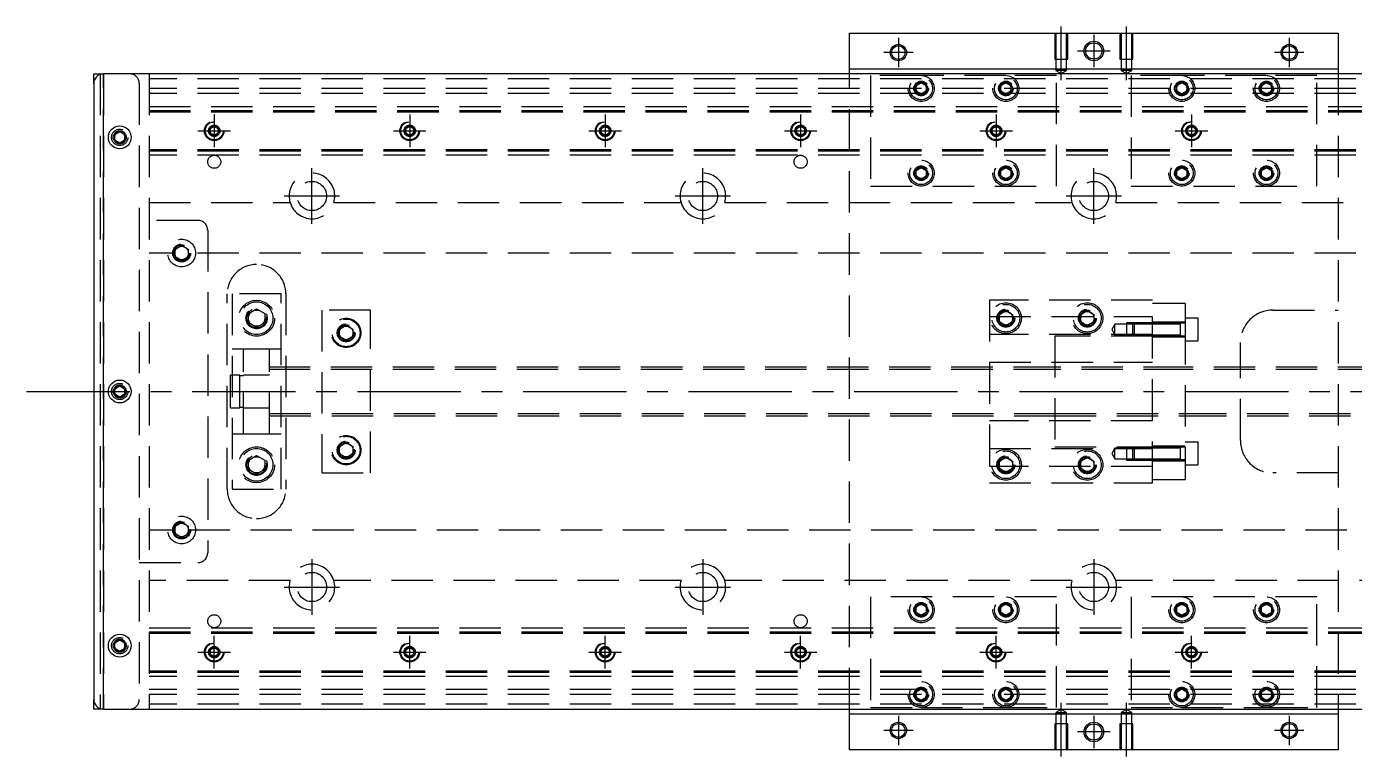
# Model space of a CAD drawing. Extents: x -21 to 783, y -309 to 112.
# Drawn here: x -20.6 to 387, y -112 to 112 of the extents above; entities that cross this region are included whole.
import ezdxf

# ---------------------------------------------------------------- set-up
doc = ezdxf.new("R2010")
doc.units = 0
doc.linetypes.add('CENTER', pattern=[50.8, 31.75, -6.35, 6.35, -6.35])
doc.linetypes.add('DASHED', pattern=[19.05, 12.7, -6.35])
doc.layers.get('0').update_dxf_attribs({"linetype": 'CONTINUOUS'})
doc.layers.add('CENTER', color=1, linetype='CENTER')

msp = doc.modelspace()

# ---------------------------------------------------------------- linework, layer by layer
at = {"color": 7, "linetype": 'CONTINUOUS'}
for p, q in [((232, 110), (382, 110)), ((232, 99), (232, 110)), ((382, 110), (382, 99)), ((232, 99), (382, 99)), ((232, 97.5), (232, 99)), ((382, 99), (382, 97.5)), ((0, 94.5), (0, 97.5)), ((0, 97.5), (3, 97.5)), ((0, 94.5), (0, -94.5)), ((611, 97.5), (3, 97.5)), ((6.5, 78.866026), (8, 79.73205)), ((6.5, 77.133974), (6.5, 78.866026)), ((8, 79.73205), (9.5, 78.866026)), ((9.5, 78.866026), (9.5, 77.133974)), ((8, 76.26795), (6.5, 77.133974)), ((9.5, 77.133974), (8, 76.26795)), ((6.5, 0.866026), (8, 1.73205)), ((6.5, -0.866026), (6.5, 0.866026)), ((8, 1.73205), (9.5, 0.866026)), ((9.5, 0.866026), (9.5, -0.866026)), ((8, -1.73205), (6.5, -0.866026)), ((9.5, -0.866026), (8, -1.73205)), ((6.5, -77.133974), (8, -76.26795)), ((6.5, -78.866026), (6.5, -77.133974)), ((8, -76.26795), (9.5, -77.133974)), ((9.5, -77.133974), (9.5, -78.866026)), ((8, -79.73205), (6.5, -78.866026)), ((9.5, -78.866026), (8, -79.73205)), ((0, -97.5), (0, -94.5)), ((3, -97.5), (0, -97.5)), ((3, -97.5), (611, -97.5)), ((232, -99), (232, -97.5)), ((382, -97.5), (382, -99)), ((232, -110), (232, -99)), ((382, -99), (232, -99)), ((382, -99), (382, -110)), ((382, -110), (232, -110))]:
    msp.add_line(p, q, dxfattribs=at)
at = {"color": 3, "linetype": 'DASHED'}
for p, q in [((295.000006, 110), (295.000006, 102)), ((295.35, 110), (295.35, 102)), ((298.65, 102), (298.65, 110)), ((298.999994, 102), (298.999994, 110)), ((315.000006, 110), (315.000006, 102)), ((315.35, 110), (315.35, 102)), ((318.65, 102), (318.65, 110)), ((318.999994, 102), (318.999994, 110)), ((295.000006, 102), (298.999994, 102)), ((295.35, 102), (295.35, 98.5)), ((298.65, 98.5), (298.65, 102)), ((315.000006, 102), (318.999994, 102)), ((315.35, 102), (315.35, 98.5)), ((318.65, 98.5), (318.65, 102)), ((297, 98.5), (295.35, 98.5)), ((295.35, 98.5), (297, 97.547372)), ((298.65, 98.5), (297, 98.5)), ((297, 97.547372), (298.65, 98.5)), ((317, 98.5), (315.35, 98.5)), ((315.35, 98.5), (317, 97.547372)), ((318.65, 98.5), (317, 98.5)), ((317, 97.547372), (318.65, 98.5)), ((2, 97.5), (2, -97.5)), ((3, 97.5), (3, -97.5)), ((3, -97.5), (3, 97.5)), ((3, -97.5), (3, 97.5)), ((3, 97.5), (3, -97.5)), ((14, 94.5), (14, -94.5)), ((17, 97.5), (17, -97.5)), ((597, 96), (17, 96)), ((232, -97.5), (232, 97.5)), ((254, 97), (238.5, 97)), ((238.5, 97), (238.5, 63)), ((252.5, 93.866026), (254, 94.73205)), ((252.5, 92.133974), (252.5, 93.866026)), ((280, 97), (254, 97)), ((254, 94.73205), (255.5, 93.866026)), ((255.5, 93.866026), (255.5, 92.133974)), ((278.5, 93.866026), (280, 94.73205)), ((278.5, 92.133974), (278.5, 93.866026)), ((295.5, 97), (280, 97)), ((280, 94.73205), (281.5, 93.866026)), ((281.5, 93.866026), (281.5, 92.133974)), ((295.5, 63), (295.5, 97)), ((334, 97), (318.5, 97)), ((318.5, 97), (318.5, 63)), ((332.5, 93.866026), (334, 94.73205)), ((332.5, 92.133974), (332.5, 93.866026)), ((360, 97), (334, 97)), ((334, 94.73205), (335.5, 93.866026)), ((335.5, 93.866026), (335.5, 92.133974)), ((358.5, 93.866026), (360, 94.73205)), ((358.5, 92.133974), (358.5, 93.866026)), ((375.5, 97), (360, 97)), ((360, 94.73205), (361.5, 93.866026)), ((361.5, 93.866026), (361.5, 92.133974)), ((375.5, 63), (375.5, 97)), ((382, 97.5), (382, -97.5)), ((597, 93), (17, 93)), ((597, 91.5), (17, 91.5)), ((254, 91.26795), (252.5, 92.133974)), ((255.5, 92.133974), (254, 91.26795)), ((255.973226, 93.326156), (256, 93)), ((280, 91.26795), (278.5, 92.133974)), ((281.5, 92.133974), (280, 91.26795)), ((281.973226, 93.326156), (282, 93)), ((334, 91.26795), (332.5, 92.133974)), ((335.5, 92.133974), (334, 91.26795)), ((335.973226, 93.326156), (336, 93)), ((358, 93), (358.030168, 93.346066)), ((360, 91.26795), (358.5, 92.133974)), ((361.5, 92.133974), (360, 91.26795)), ((17, 87.5), (597, 87.5)), ((17, 86.247728), (597, 86.247728)), ((17, 86.1147), (597, 86.1147)), ((17, 86.1), (597, 86.1)), ((17, 85.8), (597, 85.8)), ((6, 78), (6.030168, 78.346066)), ((35.5, 80), (35.516134, 80.21941)), ((35.75, 80.721688), (37, 81.443376)), ((35.75, 79.278312), (35.75, 80.721688)), ((37, 78.556624), (35.75, 79.278312)), ((37, 81.443376), (38.25, 80.721688)), ((38.25, 79.278312), (37, 78.556624)), ((38.25, 80.721688), (38.25, 79.278312)), ((95.5, 80), (95.516134, 80.21941)), ((95.75, 80.721688), (97, 81.443376)), ((95.75, 79.278312), (95.75, 80.721688)), ((97, 78.556624), (95.75, 79.278312)), ((97, 81.443376), (98.25, 80.721688)), ((98.25, 79.278312), (97, 78.556624)), ((98.25, 80.721688), (98.25, 79.278312)), ((155.5, 80), (155.516134, 80.21941)), ((155.75, 80.721688), (157, 81.443376)), ((155.75, 79.278312), (155.75, 80.721688)), ((157, 78.556624), (155.75, 79.278312)), ((157, 81.443376), (158.25, 80.721688)), ((158.25, 79.278312), (157, 78.556624)), ((158.25, 80.721688), (158.25, 79.278312)), ((215.5, 80), (215.516134, 80.21941)), ((215.75, 80.721688), (217, 81.443376)), ((215.75, 79.278312), (215.75, 80.721688)), ((217, 78.556624), (215.75, 79.278312)), ((217, 81.443376), (218.25, 80.721688)), ((218.25, 79.278312), (217, 78.556624)), ((218.25, 80.721688), (218.25, 79.278312)), ((275.5, 80), (275.516134, 80.21941)), ((275.75, 80.721688), (277, 81.443376)), ((275.75, 79.278312), (275.75, 80.721688)), ((277, 78.556624), (275.75, 79.278312)), ((277, 81.443376), (278.25, 80.721688)), ((278.25, 79.278312), (277, 78.556624)), ((278.25, 80.721688), (278.25, 79.278312)), ((335.5, 80), (335.52041, 80.24661)), ((335.75, 80.721688), (337, 81.443376)), ((335.75, 79.278312), (335.75, 80.721688)), ((337, 78.556624), (335.75, 79.278312)), ((337, 81.443376), (338.25, 80.721688)), ((338.25, 79.278312), (337, 78.556624)), ((338.25, 80.721688), (338.25, 79.278312)), ((597, 74.2), (17, 74.2)), ((597, 73.9), (17, 73.9)), ((597, 73.8853), (17, 73.8853)), ((597, 73.752272), (17, 73.752272)), ((597, 72.5), (17, 72.5)), ((252, 67), (252.030168, 67.346066)), ((252.5, 67.866026), (254, 68.73205)), ((252.5, 66.133974), (252.5, 67.866026)), ((254, 65.26795), (252.5, 66.133974)), ((254, 68.73205), (255.5, 67.866026)), ((255.5, 66.133974), (254, 65.26795)), ((255.5, 67.866026), (255.5, 66.133974)), ((278, 67), (278.023172, 67.30356)), ((278.5, 67.866026), (280, 68.73205)), ((278.5, 66.133974), (278.5, 67.866026)), ((280, 65.26795), (278.5, 66.133974)), ((280, 68.73205), (281.5, 67.866026)), ((281.5, 66.133974), (280, 65.26795)), ((281.5, 67.866026), (281.5, 66.133974)), ((332.5, 67.866026), (334, 68.73205)), ((332.5, 66.133974), (332.5, 67.866026)), ((334, 65.26795), (332.5, 66.133974)), ((334, 68.73205), (335.5, 67.866026)), ((335.5, 66.133974), (334, 65.26795)), ((335.5, 67.866026), (335.5, 66.133974)), ((335.973226, 67.326156), (336, 67)), ((358, 67), (358.030168, 67.346066)), ((358.5, 67.866026), (360, 68.73205)), ((358.5, 66.133974), (358.5, 67.866026)), ((360, 65.26795), (358.5, 66.133974)), ((360, 68.73205), (361.5, 67.866026)), ((361.5, 66.133974), (360, 65.26795)), ((361.5, 67.866026), (361.5, 66.133974)), ((238.5, 63), (295.5, 63)), ((318.5, 63), (375.5, 63)), ((17, 58), (60.291796, 58)), ((73.708204, 58), (180.291796, 58)), ((193.708204, 58), (300.291796, 58)), ((313.708204, 58), (420.291796, 58)), ((32, 52.5), (14, 52.5)), ((35, 49.5), (35, -49.5)), ((24.9, 42.5), (17, 42.5)), ((24.5, 42.5), (24.534018, 42.911016)), ((25, 43.6547), (27, 44.809402)), ((25, 41.3453), (25, 43.6547)), ((27, 40.190598), (25, 41.3453)), ((27, 44.809402), (29, 43.6547)), ((29, 41.3453), (27, 40.190598)), ((29, 43.6547), (29, 41.3453)), ((597, 42.5), (29.1, 42.5)), ((41, -30), (41, 30)), ((42.5, 30), (42.5, -30)), ((57.5, 30), (42.5, 30)), ((57.5, -30), (57.5, 30)), ((59, 30), (59, -30)), ((47.5, 23.943376), (50, 25.386752)), ((50, 25.386752), (52.5, 23.943376)), ((85, 25), (70, 25)), ((70, 25), (70, -25)), ((85, -25), (85, 25)), ((275, 28), (275, -28)), ((325, 28), (275, 28)), ((278, 23.6547), (280, 24.809402)), ((280, 24.809402), (282, 23.6547)), ((303, 23.6547), (305, 24.809402)), ((305, 24.809402), (307, 23.6547)), ((325, -28), (325, 28)), ((335, 27), (325, 27)), ((335, 27), (335, 20.976176)), ((362, 25), (382, 25)), ((47.5, 21.056624), (47.5, 23.943376)), ((50, 19.613248), (47.5, 21.056624)), ((52.5, 21.056624), (50, 19.613248)), ((52.5, 23.943376), (52.5, 21.056624)), ((52.977798, 22.864306), (53, 22.5)), ((275, 23), (325, 23)), ((278, 21.3453), (278, 23.6547)), ((280, 20.190598), (278, 21.3453)), ((282, 21.3453), (280, 20.190598)), ((282, 23.6547), (282, 21.3453)), ((282.483582, 22.786038), (282.5, 22.5)), ((302.5, 22.5), (302.52689, 22.865682)), ((303, 21.3453), (303, 23.6547)), ((305, 20.190598), (303, 21.3453)), ((307, 21.3453), (305, 20.190598)), ((307, 23.6547), (307, 21.3453)), ((313.5, 20.702558), (312.547372, 19.052558)), ((313.5, 17.402558), (313.5, 20.702558)), ((317, 20.702558), (313.5, 20.702558)), ((317, 21.052554), (317, 17.052564)), ((319.35, 21.052554), (317, 21.052554)), ((319, 20.702558), (317, 20.702558)), ((319.35, 21.052558), (319, 20.702558)), ((319, 17.402558), (319, 20.702558)), ((325, 20.702558), (319, 20.702558)), ((325, 20.702558), (319, 20.702558)), ((319.35, 21.052558), (319.35, 17.052558)), ((325, 21.052556), (319.35, 21.052558)), ((325, 21.052554), (319.35, 21.052554)), ((335, 21.302558), (325, 21.302558)), ((333.605, 21.052558), (325, 21.052556)), ((335, 20.976176), (325, 20.976176)), ((333.6, 20.702558), (325, 20.702558)), ((335, 21.052558), (333.595, 21.052558)), ((333.6, 17.05324), (333.6, 21.052564)), ((333.6, 20.836098), (333.6, 21.052558)), ((333.6, 21.052558), (333.6, 20.835892)), ((339, 22.552558), (335, 22.552558)), ((335, 20.976176), (335, -20.976176)), ((339, 15.552558), (339, 22.552558)), ((75.5, 19.1547), (77.5, 20.309402)), ((75.5, 16.8453), (75.5, 19.1547)), ((77.5, 15.690598), (75.5, 16.8453)), ((77.5, 20.309402), (79.5, 19.1547)), ((79.5, 16.8453), (77.5, 15.690598)), ((79.5, 19.1547), (79.5, 16.8453)), ((79.983582, 18.286038), (80, 18)), ((325, 17.5), (275, 17.5)), ((295, 17), (295, -17)), ((325, 17), (295, 17)), ((312.547372, 19.052558), (313.5, 17.402558)), ((313.5, 17.402558), (317, 17.402558)), ((317, 17.402558), (319, 17.402558)), ((317, 17.052564), (319.35, 17.052564)), ((319, 17.402558), (325, 17.402558)), ((319, 17.402558), (319.35, 17.052558)), ((319, 17.402558), (325, 17.402558)), ((319.35, 17.052564), (325, 17.052564)), ((319.35, 17.052558), (325, 17.052562)), ((325, 17.402558), (333.6, 17.402558)), ((325, 17.052562), (333.605, 17.052558)), ((325, 16.802558), (335, 16.802558)), ((333.595, 17.052558), (335, 17.052558)), ((333.6, 17.269268), (333.6, 17.052558)), ((333.6, 17.052558), (333.6, 17.26902)), ((333.6, 17.052554), (333.6, 17.05324)), ((46, 13), (42.5, 13)), ((46, -13), (46, 13)), ((54, 13), (46, 13)), ((54, 13), (46, 13)), ((54, -13), (54, 13)), ((57.5, 13), (54, 13)), ((335, 15.552558), (339, 15.552558)), ((352, -15), (352, 15)), ((275, 9), (325, 9)), ((42, -5), (42, 5)), ((44.85, 5), (42, 5)), ((44.85, -5), (44.85, 5)), ((46, 4.8), (44.85, 4.8)), ((54, 5), (46, 5)), ((54, 5), (46, 5)), ((295, 7.5), (54, 7.5)), ((295, 6.75), (54, 6.75)), ((335, 7.5), (295, 7.5)), ((335, 7.499994), (295, 7.499994)), ((335, 6.75), (295, 6.75)), ((335, 6.75), (295, 6.75)), ((547.005, 7.5), (335, 7.5)), ((547, 6.75), (335, 6.75)), ((9.973226, 0.326156), (10, 0)), ((42, -5), (44.85, -5)), ((44.85, -4.8), (46, -4.8)), ((46, -5), (54, -5)), ((46, -5), (54, -5)), ((54, -6.75), (295, -6.75)), ((54, -7.5), (295, -7.5)), ((295, -6.75), (335, -6.75)), ((295, -6.75), (335, -6.75)), ((295, -7.499994), (335, -7.499994)), ((295, -7.5), (335, -7.5)), ((335, -6.75), (547, -6.75)), ((335, -7.5), (547.005, -7.5)), ((325, -9), (275, -9)), ((42.5, -13), (46, -13)), ((46, -13), (54, -13)), ((46, -13), (54, -13)), ((54, -13), (57.5, -13)), ((75.5, -16.8453), (77.5, -15.690598)), ((77.5, -15.690598), (79.5, -16.8453)), ((339, -15.552558), (335, -15.552558)), ((339, -22.552558), (339, -15.552558)), ((47.5, -21.056624), (50, -19.613248)), ((50, -19.613248), (52.5, -21.056624)), ((75.5, -19.1547), (75.5, -16.8453)), ((77.5, -20.309402), (75.5, -19.1547)), ((79.5, -19.1547), (77.5, -20.309402)), ((79.5, -16.8453), (79.5, -19.1547)), ((79.983582, -17.713962), (80, -18)), ((275, -17.5), (325, -17.5)), ((278, -21.3453), (280, -20.190598)), ((280, -20.190598), (282, -21.3453)), ((295, -17), (325, -17)), ((303, -21.3453), (305, -20.190598)), ((305, -20.190598), (307, -21.3453)), ((313.5, -17.402558), (312.547372, -19.052558)), ((312.547372, -19.052558), (313.5, -20.702558)), ((313.5, -20.702558), (313.5, -17.402558)), ((317, -17.402558), (313.5, -17.402558)), ((317, -17.052564), (317, -21.052554)), ((319.35, -17.052564), (317, -17.052564)), ((319, -17.402558), (317, -17.402558)), ((319.35, -17.052558), (319, -17.402558)), ((319, -20.702558), (319, -17.402558)), ((325, -17.402558), (319, -17.402558)), ((325, -17.402558), (319, -17.402558)), ((319.35, -17.052558), (319.35, -21.052558)), ((325, -17.052562), (319.35, -17.052558)), ((325, -17.052564), (319.35, -17.052564)), ((335, -16.802558), (325, -16.802558)), ((333.605, -17.052558), (325, -17.052562)), ((333.6, -17.402558), (325, -17.402558)), ((335, -17.052558), (333.595, -17.052558)), ((333.6, -21.051878), (333.6, -17.052554)), ((333.6, -17.26902), (333.6, -17.052558)), ((333.6, -17.052558), (333.6, -17.269226)), ((333.6, -20.836098), (333.6, -17.26902)), ((47.5, -23.943376), (47.5, -21.056624)), ((50, -25.386752), (47.5, -23.943376)), ((52.5, -23.943376), (50, -25.386752)), ((52.5, -21.056624), (52.5, -23.943376)), ((52.977798, -22.135694), (53, -22.5)), ((325, -23), (275, -23)), ((277.5, -22.5), (277.534018, -22.088984)), ((278, -23.6547), (278, -21.3453)), ((280, -24.809402), (278, -23.6547)), ((282, -23.6547), (280, -24.809402)), ((282, -21.3453), (282, -23.6547)), ((302.5, -22.5), (302.52689, -22.134318)), ((303, -23.6547), (303, -21.3453)), ((305, -24.809402), (303, -23.6547)), ((307, -23.6547), (305, -24.809402)), ((307, -21.3453), (307, -23.6547)), ((313.5, -20.702558), (317, -20.702558)), ((317, -20.702558), (319, -20.702558)), ((317, -21.052554), (319.35, -21.052554)), ((319, -20.702558), (325, -20.702558)), ((319, -20.702558), (319.35, -21.052558)), ((319, -20.702558), (325, -20.702558)), ((319.35, -21.052554), (325, -21.052554)), ((319.35, -21.052558), (325, -21.052556)), ((325, -20.702558), (333.6, -20.702558)), ((335, -20.976176), (325, -20.976176)), ((325, -21.052556), (333.605, -21.052558)), ((325, -21.302558), (335, -21.302558)), ((333.595, -21.052558), (335, -21.052558)), ((333.6, -20.83585), (333.6, -21.052558)), ((333.6, -21.052558), (333.6, -20.836098)), ((333.6, -21.052564), (333.6, -21.051878)), ((335, -20.976176), (335, -27)), ((335, -22.552558), (339, -22.552558)), ((70, -25), (85, -25)), ((275, -28), (325, -28)), ((325, -27), (335, -27)), ((382, -25), (362, -25)), ((42.5, -30), (57.5, -30)), ((25, -41.3453), (27, -40.190598)), ((27, -40.190598), (29, -41.3453)), ((17, -42.5), (24.9, -42.5)), ((25, -43.6547), (25, -41.3453)), ((27, -44.809402), (25, -43.6547)), ((29, -43.6547), (27, -44.809402)), ((29, -41.3453), (29, -43.6547)), ((29.1, -42.5), (597, -42.5)), ((29.483582, -42.213962), (29.5, -42.5)), ((14, -52.5), (32, -52.5)), ((60.291796, -58), (17, -58)), ((180.291796, -58), (73.708204, -58)), ((300.291796, -58), (193.708204, -58)), ((420.291796, -58), (313.708204, -58)), ((238.5, -63), (238.5, -97)), ((295.5, -63), (238.5, -63)), ((295.5, -97), (295.5, -63)), ((375.5, -63), (318.5, -63)), ((318.5, -63), (318.5, -97)), ((375.5, -97), (375.5, -63)), ((252, -67), (252.030168, -66.653934)), ((252.5, -66.133974), (254, -65.26795)), ((252.5, -67.866026), (252.5, -66.133974)), ((254, -68.73205), (252.5, -67.866026)), ((254, -65.26795), (255.5, -66.133974)), ((255.5, -67.866026), (254, -68.73205)), ((255.5, -66.133974), (255.5, -67.866026)), ((278, -67), (278.023172, -66.69644)), ((278.5, -66.133974), (280, -65.26795)), ((278.5, -67.866026), (278.5, -66.133974)), ((280, -68.73205), (278.5, -67.866026)), ((280, -65.26795), (281.5, -66.133974)), ((281.5, -67.866026), (280, -68.73205)), ((281.5, -66.133974), (281.5, -67.866026)), ((332, -67), (332.023172, -66.69644)), ((332.5, -66.133974), (334, -65.26795)), ((332.5, -67.866026), (332.5, -66.133974)), ((334, -68.73205), (332.5, -67.866026)), ((334, -65.26795), (335.5, -66.133974)), ((335.5, -67.866026), (334, -68.73205)), ((335.5, -66.133974), (335.5, -67.866026)), ((358.5, -66.133974), (360, -65.26795)), ((358.5, -67.866026), (358.5, -66.133974)), ((360, -68.73205), (358.5, -67.866026)), ((360, -65.26795), (361.5, -66.133974)), ((361.5, -67.866026), (360, -68.73205)), ((361.5, -66.133974), (361.5, -67.866026)), ((361.973226, -66.673844), (362, -67)), ((17, -72.5), (597, -72.5)), ((17, -73.752272), (597, -73.752272)), ((17, -73.8853), (597, -73.8853)), ((17, -73.9), (597, -73.9)), ((17, -74.2), (597, -74.2)), ((6, -78), (6.030168, -77.653934)), ((35.75, -79.278312), (37, -78.556624)), ((35.75, -80.721688), (35.75, -79.278312)), ((37, -81.443376), (35.75, -80.721688)), ((37, -78.556624), (38.25, -79.278312)), ((38.25, -80.721688), (37, -81.443376)), ((38.25, -79.278312), (38.25, -80.721688)), ((38.477374, -79.74045), (38.5, -80)), ((95.75, -79.278312), (97, -78.556624)), ((95.75, -80.721688), (95.75, -79.278312)), ((97, -81.443376), (95.75, -80.721688)), ((97, -78.556624), (98.25, -79.278312)), ((98.25, -80.721688), (97, -81.443376)), ((98.25, -79.278312), (98.25, -80.721688)), ((98.477374, -79.74045), (98.5, -80)), ((155.75, -79.278312), (157, -78.556624)), ((155.75, -80.721688), (155.75, -79.278312)), ((157, -81.443376), (155.75, -80.721688)), ((157, -78.556624), (158.25, -79.278312)), ((158.25, -80.721688), (157, -81.443376)), ((158.25, -79.278312), (158.25, -80.721688)), ((158.477374, -79.74045), (158.5, -80)), ((215.75, -79.278312), (217, -78.556624)), ((215.75, -80.721688), (215.75, -79.278312)), ((217, -81.443376), (215.75, -80.721688)), ((217, -78.556624), (218.25, -79.278312)), ((218.25, -80.721688), (217, -81.443376)), ((218.25, -79.278312), (218.25, -80.721688)), ((218.477374, -79.74045), (218.5, -80)), ((275.75, -79.278312), (277, -78.556624)), ((275.75, -80.721688), (275.75, -79.278312)), ((277, -81.443376), (275.75, -80.721688)), ((277, -78.556624), (278.25, -79.278312)), ((278.25, -80.721688), (277, -81.443376)), ((278.25, -79.278312), (278.25, -80.721688)), ((278.477374, -79.74045), (278.5, -80)), ((335.5, -80), (335.52041, -79.75339)), ((335.75, -79.278312), (337, -78.556624)), ((335.75, -80.721688), (335.75, -79.278312)), ((337, -81.443376), (335.75, -80.721688)), ((337, -78.556624), (338.25, -79.278312)), ((338.25, -80.721688), (337, -81.443376)), ((338.25, -79.278312), (338.25, -80.721688)), ((597, -85.8), (17, -85.8)), ((597, -86.1), (17, -86.1)), ((597, -86.1147), (17, -86.1147)), ((597, -86.247728), (17, -86.247728)), ((597, -87.5), (17, -87.5)), ((597, -91.5), (17, -91.5)), ((597, -93), (17, -93)), ((252, -93), (252.030168, -92.653934)), ((252.5, -92.133974), (254, -91.26795)), ((252.5, -93.866026), (252.5, -92.133974)), ((254, -91.26795), (255.5, -92.133974)), ((255.5, -92.133974), (255.5, -93.866026)), ((278.5, -92.133974), (280, -91.26795)), ((278.5, -93.866026), (278.5, -92.133974)), ((280, -91.26795), (281.5, -92.133974)), ((281.5, -92.133974), (281.5, -93.866026)), ((281.973226, -92.673844), (282, -93)), ((332, -93), (332.023172, -92.69644)), ((332.5, -92.133974), (334, -91.26795)), ((332.5, -93.866026), (332.5, -92.133974)), ((334, -91.26795), (335.5, -92.133974)), ((335.5, -92.133974), (335.5, -93.866026)), ((358.5, -92.133974), (360, -91.26795)), ((358.5, -93.866026), (358.5, -92.133974)), ((360, -91.26795), (361.5, -92.133974)), ((361.5, -92.133974), (361.5, -93.866026)), ((361.973226, -92.673844), (362, -93)), ((597, -96), (17, -96)), ((238.5, -97), (254, -97)), ((254, -94.73205), (252.5, -93.866026)), ((255.5, -93.866026), (254, -94.73205)), ((254, -97), (280, -97)), ((280, -94.73205), (278.5, -93.866026)), ((281.5, -93.866026), (280, -94.73205)), ((280, -97), (295.5, -97)), ((297, -97.547372), (295.35, -98.5)), ((298.65, -98.5), (297, -97.547372)), ((317, -97.547372), (315.35, -98.5)), ((318.65, -98.5), (317, -97.547372)), ((318.5, -97), (334, -97)), ((334, -94.73205), (332.5, -93.866026)), ((335.5, -93.866026), (334, -94.73205)), ((334, -97), (360, -97)), ((360, -94.73205), (358.5, -93.866026)), ((361.5, -93.866026), (360, -94.73205)), ((360, -97), (375.5, -97)), ((295.35, -98.5), (297, -98.5)), ((295.35, -98.5), (295.35, -102)), ((297, -98.5), (298.65, -98.5)), ((298.65, -102), (298.65, -98.5)), ((315.35, -98.5), (317, -98.5)), ((315.35, -98.5), (315.35, -102)), ((317, -98.5), (318.65, -98.5)), ((318.65, -102), (318.65, -98.5)), ((298.999994, -102), (295.000006, -102)), ((295.000006, -102), (295.000006, -110)), ((295.35, -102), (295.35, -110)), ((298.65, -110), (298.65, -102)), ((298.999994, -110), (298.999994, -102)), ((318.999994, -102), (315.000006, -102)), ((315.000006, -102), (315.000006, -110)), ((315.35, -102), (315.35, -110)), ((318.65, -110), (318.65, -102)), ((318.999994, -110), (318.999994, -102))]:
    msp.add_line(p, q, dxfattribs=at)
at = {"color": 3, "linetype": 'CONTINUOUS'}
for centre in [(247, 104), (367, 104), (247, -104), (367, -104)]:
    msp.add_circle(centre, 2.5, dxfattribs=at)
at = {"color": 7, "linetype": 'CONTINUOUS'}
for centre, radius in [((247, 104), 2.1), ((307, 104.5), 3), ((307, 104.5), 2.5), ((367, 104), 2.1), ((8, 78), 3.5), ((8, 0), 3.5), ((8, -78), 3.5), ((247, -104), 2.1), ((307, -104.5), 3), ((367, -104), 2.1), ((307, -104.5), 2.5)]:
    msp.add_circle(centre, radius, dxfattribs=at)
at = {"color": 3, "linetype": 'DASHED'}
for centre, radius in [((254, 93), 4), ((254, 93), 3.5), ((254, 93), 2.25), ((254, 93), 2), ((280, 93), 4), ((280, 93), 3.5), ((280, 93), 2.25), ((280, 93), 2), ((334, 93), 4), ((334, 93), 3.5), ((334, 93), 2.25), ((334, 93), 2), ((360, 93), 4), ((360, 93), 3.5), ((360, 93), 2.25), ((360, 93), 2), ((37, 80), 3), ((37, 80), 2.75), ((37, 80), 1.75), ((97, 80), 3), ((97, 80), 2.75), ((97, 80), 1.75), ((157, 80), 3), ((157, 80), 2.75), ((157, 80), 1.75), ((217, 80), 3), ((217, 80), 2.75), ((217, 80), 1.75), ((277, 80), 3), ((277, 80), 2.75), ((277, 80), 1.75), ((337, 80), 3), ((337, 80), 2.75), ((337, 80), 1.75), ((8, 78), 2.5), ((8, 78), 2), ((37, 80), 1.5), ((37, 80), 1.25), ((97, 80), 1.5), ((97, 80), 1.25), ((157, 80), 1.5), ((157, 80), 1.25), ((217, 80), 1.5), ((217, 80), 1.25), ((277, 80), 1.5), ((277, 80), 1.25), ((337, 80), 1.5), ((337, 80), 1.25), ((37, 70.5), 2), ((217, 70.5), 2), ((254, 67), 4), ((254, 67), 3.5), ((280, 67), 4), ((280, 67), 3.5), ((334, 67), 4), ((334, 67), 3.5), ((360, 67), 4), ((360, 67), 3.5), ((254, 67), 2.25), ((254, 67), 2), ((254, 67), 1.65), ((280, 67), 2.25), ((280, 67), 2), ((280, 67), 1.65), ((334, 67), 2.25), ((334, 67), 2), ((334, 67), 1.65), ((360, 67), 2.25), ((360, 67), 2), ((360, 67), 1.65), ((67, 60), 4.5), ((187, 60), 4.5), ((307, 60), 4.5), ((27, 42.5), 4.25), ((27, 42.5), 2.75), ((27, 42.5), 2.5), ((27, 42.5), 2.1), ((50, 22.5), 5.5), ((50, 22.5), 5), ((50, 22.5), 3.25), ((50, 22.5), 3), ((50, 22.5), 2.5), ((280, 22.5), 4.75), ((280, 22.5), 4.25), ((280, 22.5), 2.75), ((280, 22.5), 2.5), ((280, 22.5), 2.1), ((305, 22.5), 4.75), ((305, 22.5), 4.25), ((305, 22.5), 2.75), ((305, 22.5), 2.5), ((305, 22.5), 2.1), ((77.5, 18), 4.5), ((77.5, 18), 4.25), ((77.5, 18), 2.75), ((77.5, 18), 2.5), ((77.5, 18), 2.1), ((8, 0), 2.5), ((8, 0), 2), ((77.5, -18), 4.5), ((77.5, -18), 4.25), ((77.5, -18), 2.75), ((77.5, -18), 2.5), ((77.5, -18), 2.1), ((50, -22.5), 5.5), ((50, -22.5), 5), ((50, -22.5), 3.25), ((50, -22.5), 3), ((50, -22.5), 2.5), ((280, -22.5), 4.75), ((280, -22.5), 4.25), ((280, -22.5), 2.75), ((280, -22.5), 2.5), ((305, -22.5), 4.75), ((305, -22.5), 4.25), ((305, -22.5), 2.75), ((305, -22.5), 2.5), ((280, -22.5), 2.1), ((305, -22.5), 2.1), ((27, -42.5), 4.25), ((27, -42.5), 2.75), ((27, -42.5), 2.5), ((27, -42.5), 2.1), ((67, -60), 4.5), ((187, -60), 4.5), ((307, -60), 4.5), ((254, -67), 4), ((254, -67), 3.5), ((254, -67), 2.25), ((254, -67), 2), ((280, -67), 4), ((280, -67), 3.5), ((280, -67), 2.25), ((280, -67), 2), ((334, -67), 4), ((334, -67), 3.5), ((334, -67), 2.25), ((334, -67), 2), ((360, -67), 4), ((360, -67), 3.5), ((360, -67), 2.25), ((360, -67), 2), ((37, -70.5), 2), ((217, -70.5), 2), ((254, -67), 1.65), ((280, -67), 1.65), ((334, -67), 1.65), ((360, -67), 1.65), ((8, -78), 2.5), ((8, -78), 2), ((37, -80), 3), ((37, -80), 2.75), ((97, -80), 3), ((97, -80), 2.75), ((157, -80), 3), ((157, -80), 2.75), ((217, -80), 3), ((217, -80), 2.75), ((277, -80), 3), ((277, -80), 2.75), ((337, -80), 3), ((337, -80), 2.75), ((37, -80), 1.75), ((37, -80), 1.5), ((37, -80), 1.25), ((97, -80), 1.75), ((97, -80), 1.5), ((97, -80), 1.25), ((157, -80), 1.75), ((157, -80), 1.5), ((157, -80), 1.25), ((217, -80), 1.75), ((217, -80), 1.5), ((217, -80), 1.25), ((277, -80), 1.75), ((277, -80), 1.5), ((277, -80), 1.25), ((337, -80), 1.75), ((337, -80), 1.5), ((337, -80), 1.25), ((254, -93), 4), ((254, -93), 3.5), ((280, -93), 4), ((280, -93), 3.5), ((334, -93), 4), ((334, -93), 3.5), ((360, -93), 4), ((360, -93), 3.5), ((254, -93), 2.25), ((254, -93), 2), ((280, -93), 2.25), ((280, -93), 2), ((334, -93), 2.25), ((334, -93), 2), ((360, -93), 2.25), ((360, -93), 2)]:
    msp.add_circle(centre, radius, dxfattribs=at)
at = {"color": 7, "linetype": 'CONTINUOUS'}
for centre, radius, start, end in [((3, 94.5), 3, 90, 180), ((8, 78), 1.65, 155.380023, 180), ((8, 78), 1.65, 180, 204.619977), ((8, 78), 1.65, 144.619977, 155.380023), ((8, 78), 1.65, 95.380023, 144.619977), ((8, 78), 1.65, 84.619977, 95.380023), ((8, 78), 1.65, 35.380023, 84.619977), ((8, 78), 1.65, 24.619977, 35.380023), ((8, 78), 1.65, 335.380023, 24.619977), ((8, 78), 1.65, 204.619977, 215.380023), ((8, 78), 1.65, 215.380023, 264.619977), ((8, 78), 1.65, 264.619977, 275.380023), ((8, 78), 1.65, 275.380023, 324.619977), ((8, 78), 1.65, 324.619977, 335.380023), ((8, 0), 1.65, 155.380023, 180), ((8, 0), 1.65, 180, 204.619977), ((8, 0), 1.65, 144.619977, 155.380023), ((8, 0), 1.65, 95.380023, 144.619977), ((8, 0), 1.65, 84.619977, 95.380023), ((8, 0), 1.65, 35.380023, 84.619977), ((8, 0), 1.65, 24.619977, 35.380023), ((8, 0), 1.65, 335.380023, 24.619977), ((8, 0), 1.65, 204.619977, 215.380023), ((8, 0), 1.65, 215.380023, 264.619977), ((8, 0), 1.65, 264.619977, 275.380023), ((8, 0), 1.65, 275.380023, 324.619977), ((8, 0), 1.65, 324.619977, 335.380023), ((8, -78), 1.65, 155.380023, 180), ((8, -78), 1.65, 144.619977, 155.380023), ((8, -78), 1.65, 95.380023, 144.619977), ((8, -78), 1.65, 84.619977, 95.380023), ((8, -78), 1.65, 35.380023, 84.619977), ((8, -78), 1.65, 24.619977, 35.380023), ((8, -78), 1.65, 335.380023, 24.619977), ((8, -78), 1.65, 180, 204.619977), ((8, -78), 1.65, 204.619977, 215.380023), ((8, -78), 1.65, 215.380023, 264.619977), ((8, -78), 1.65, 264.619977, 275.380023), ((8, -78), 1.65, 275.380023, 324.619977), ((8, -78), 1.65, 324.619977, 335.380023), ((3, -94.5), 3, 180, 270)]:
    msp.add_arc(centre, radius, start, end, dxfattribs=at)
at = {"color": 3, "linetype": 'DASHED'}
for centre, radius, start, end in [((11, 94.5), 3, 0, 90), ((254, 93), 1.65, 144.619977, 155.380023), ((254, 93), 1.65, 95.380023, 144.619977), ((254, 93), 1.65, 84.619977, 95.380023), ((254, 93), 1.65, 35.380023, 84.619977), ((254, 93), 1.65, 24.619977, 35.380023), ((280, 93), 1.65, 144.619977, 155.380023), ((280, 93), 1.65, 95.380023, 144.619977), ((280, 93), 1.65, 84.619977, 95.380023), ((280, 93), 1.65, 35.380023, 84.619977), ((280, 93), 1.65, 24.619977, 35.380023), ((334, 93), 1.65, 144.619977, 155.380023), ((334, 93), 1.65, 95.380023, 144.619977), ((334, 93), 1.65, 84.619977, 95.380023), ((334, 93), 1.65, 35.380023, 84.619977), ((334, 93), 1.65, 24.619977, 35.380023), ((360, 93), 1.65, 144.619977, 155.380023), ((360, 93), 1.65, 95.380023, 144.619977), ((360, 93), 1.65, 84.619977, 95.380023), ((360, 93), 1.65, 35.380023, 84.619977), ((360, 93), 1.65, 24.619977, 35.380023), ((254, 93), 1.65, 155.380023, 180), ((254, 93), 1.65, 180, 204.619977), ((254, 93), 1.65, 204.619977, 215.380023), ((254, 93), 1.65, 215.380023, 264.619977), ((254, 93), 1.65, 264.619977, 275.380023), ((254, 93), 1.65, 275.380023, 324.619977), ((254, 93), 1.65, 324.619977, 335.380023), ((254, 93), 1.65, 335.380023, 24.619977), ((280, 93), 1.65, 155.380023, 180), ((280, 93), 1.65, 180, 204.619977), ((280, 93), 1.65, 204.619977, 215.380023), ((280, 93), 1.65, 215.380023, 264.619977), ((280, 93), 1.65, 264.619977, 275.380023), ((280, 93), 1.65, 275.380023, 324.619977), ((280, 93), 1.65, 324.619977, 335.380023), ((280, 93), 1.65, 335.380023, 24.619977), ((334, 93), 1.65, 155.380023, 180), ((334, 93), 1.65, 180, 204.619977), ((334, 93), 1.65, 204.619977, 215.380023), ((334, 93), 1.65, 215.380023, 264.619977), ((334, 93), 1.65, 264.619977, 275.380023), ((334, 93), 1.65, 275.380023, 324.619977), ((334, 93), 1.65, 324.619977, 335.380023), ((334, 93), 1.65, 335.380023, 24.619977), ((360, 93), 1.65, 155.380023, 180), ((360, 93), 1.65, 180, 204.619977), ((360, 93), 1.65, 204.619977, 215.380023), ((360, 93), 1.65, 215.380023, 264.619977), ((360, 93), 1.65, 264.619977, 275.380023), ((360, 93), 1.65, 275.380023, 324.619977), ((360, 93), 1.65, 324.619977, 335.380023), ((360, 93), 1.65, 335.380023, 24.619977), ((67, 60), 7, 343.39845, 196.60155), ((187, 60), 7, 343.39845, 196.60155), ((307, 60), 7, 343.39845, 196.60155), ((67, 60), 7, 196.60155, 343.39845), ((187, 60), 7, 196.60155, 343.39845), ((307, 60), 7, 196.60155, 343.39845), ((32, 49.5), 3, 0, 90), ((50, 30), 9, 90, 180), ((50, 30), 9, 0, 90), ((362, 15), 10, 90, 180), ((362, -15), 10, 180, 270), ((50, -30), 9, 180, 270), ((50, -30), 9, 270, 0), ((32, -49.5), 3, 270, 0), ((67, -60), 7, 16.60155, 163.39845), ((187, -60), 7, 16.60155, 163.39845), ((307, -60), 7, 16.60155, 163.39845), ((67, -60), 7, 163.39845, 16.60155), ((187, -60), 7, 163.39845, 16.60155), ((307, -60), 7, 163.39845, 16.60155), ((254, -93), 1.65, 155.380023, 180), ((254, -93), 1.65, 180, 204.619977), ((254, -93), 1.65, 144.619977, 155.380023), ((254, -93), 1.65, 204.619977, 215.380023), ((254, -93), 1.65, 95.380023, 144.619977), ((254, -93), 1.65, 84.619977, 95.380023), ((254, -93), 1.65, 35.380023, 84.619977), ((254, -93), 1.65, 24.619977, 35.380023), ((254, -93), 1.65, 324.619977, 335.380023), ((254, -93), 1.65, 335.380023, 24.619977), ((280, -93), 1.65, 155.380023, 180), ((280, -93), 1.65, 180, 204.619977), ((280, -93), 1.65, 144.619977, 155.380023), ((280, -93), 1.65, 204.619977, 215.380023), ((280, -93), 1.65, 95.380023, 144.619977), ((280, -93), 1.65, 84.619977, 95.380023), ((280, -93), 1.65, 35.380023, 84.619977), ((280, -93), 1.65, 24.619977, 35.380023), ((280, -93), 1.65, 324.619977, 335.380023), ((280, -93), 1.65, 335.380023, 24.619977), ((334, -93), 1.65, 155.380023, 180), ((334, -93), 1.65, 180, 204.619977), ((334, -93), 1.65, 144.619977, 155.380023), ((334, -93), 1.65, 204.619977, 215.380023), ((334, -93), 1.65, 95.380023, 144.619977), ((334, -93), 1.65, 84.619977, 95.380023), ((334, -93), 1.65, 35.380023, 84.619977), ((334, -93), 1.65, 24.619977, 35.380023), ((334, -93), 1.65, 324.619977, 335.380023), ((334, -93), 1.65, 335.380023, 24.619977), ((360, -93), 1.65, 155.380023, 180), ((360, -93), 1.65, 180, 204.619977), ((360, -93), 1.65, 144.619977, 155.380023), ((360, -93), 1.65, 204.619977, 215.380023), ((360, -93), 1.65, 95.380023, 144.619977), ((360, -93), 1.65, 84.619977, 95.380023), ((360, -93), 1.65, 35.380023, 84.619977), ((360, -93), 1.65, 24.619977, 35.380023), ((360, -93), 1.65, 324.619977, 335.380023), ((360, -93), 1.65, 335.380023, 24.619977), ((11, -94.5), 3, 270, 0), ((254, -93), 1.65, 215.380023, 264.619977), ((254, -93), 1.65, 264.619977, 275.380023), ((254, -93), 1.65, 275.380023, 324.619977), ((280, -93), 1.65, 215.380023, 264.619977), ((280, -93), 1.65, 264.619977, 275.380023), ((280, -93), 1.65, 275.380023, 324.619977), ((334, -93), 1.65, 215.380023, 264.619977), ((334, -93), 1.65, 264.619977, 275.380023), ((334, -93), 1.65, 275.380023, 324.619977), ((360, -93), 1.65, 215.380023, 264.619977), ((360, -93), 1.65, 264.619977, 275.380023), ((360, -93), 1.65, 275.380023, 324.619977)]:
    msp.add_arc(centre, radius, start, end, dxfattribs=at)
at = {"layer": 'CENTER', "color": 1, "linetype": 'CENTER'}
for p, q in [((297, 95.547372), (297, 112)), ((317, 95.547372), (317, 112)), ((247, 108.5), (247, 99.5)), ((307, 109.5), (307, 99.5)), ((367, 108.5), (367, 99.5)), ((251.5, 104), (242.5, 104)), ((312, 104.5), (302, 104.5)), ((371.5, 104), (362.5, 104)), ((37, 85), (37, 75)), ((97, 85), (97, 75)), ((157, 85), (157, 75)), ((217, 85), (217, 75)), ((277, 85), (277, 75)), ((337, 85), (337, 75)), ((32, 80), (42, 80)), ((92, 80), (102, 80)), ((152, 80), (162, 80)), ((212, 80), (222, 80)), ((272, 80), (282, 80)), ((332, 80), (342, 80)), ((67, 51.5), (67, 68.5)), ((187, 51.5), (187, 68.5)), ((307, 51.5), (307, 68.5)), ((58.5, 60), (75.5, 60)), ((178.5, 60), (195.5, 60)), ((298.5, 60), (315.5, 60)), ((-20.607194, 0), (647.569477, 0)), ((67, -51.5), (67, -68.5)), ((187, -51.5), (187, -68.5)), ((307, -51.5), (307, -68.5)), ((58.5, -60), (75.5, -60)), ((178.5, -60), (195.5, -60)), ((298.5, -60), (315.5, -60)), ((37, -85), (37, -75)), ((97, -85), (97, -75)), ((157, -85), (157, -75)), ((217, -85), (217, -75)), ((277, -85), (277, -75)), ((337, -85), (337, -75)), ((32, -80), (42, -80)), ((92, -80), (102, -80)), ((152, -80), (162, -80)), ((212, -80), (222, -80)), ((272, -80), (282, -80)), ((332, -80), (342, -80)), ((297, -112), (297, -95.547372)), ((317, -112), (317, -95.547372)), ((247, -99.5), (247, -108.5)), ((307, -99.5), (307, -109.5)), ((367, -99.5), (367, -108.5)), ((251.5, -104), (242.5, -104)), ((312, -104.5), (302, -104.5)), ((371.5, -104), (362.5, -104))]:
    msp.add_line(p, q, dxfattribs=at)

doc.saveas('drawing.dxf')
